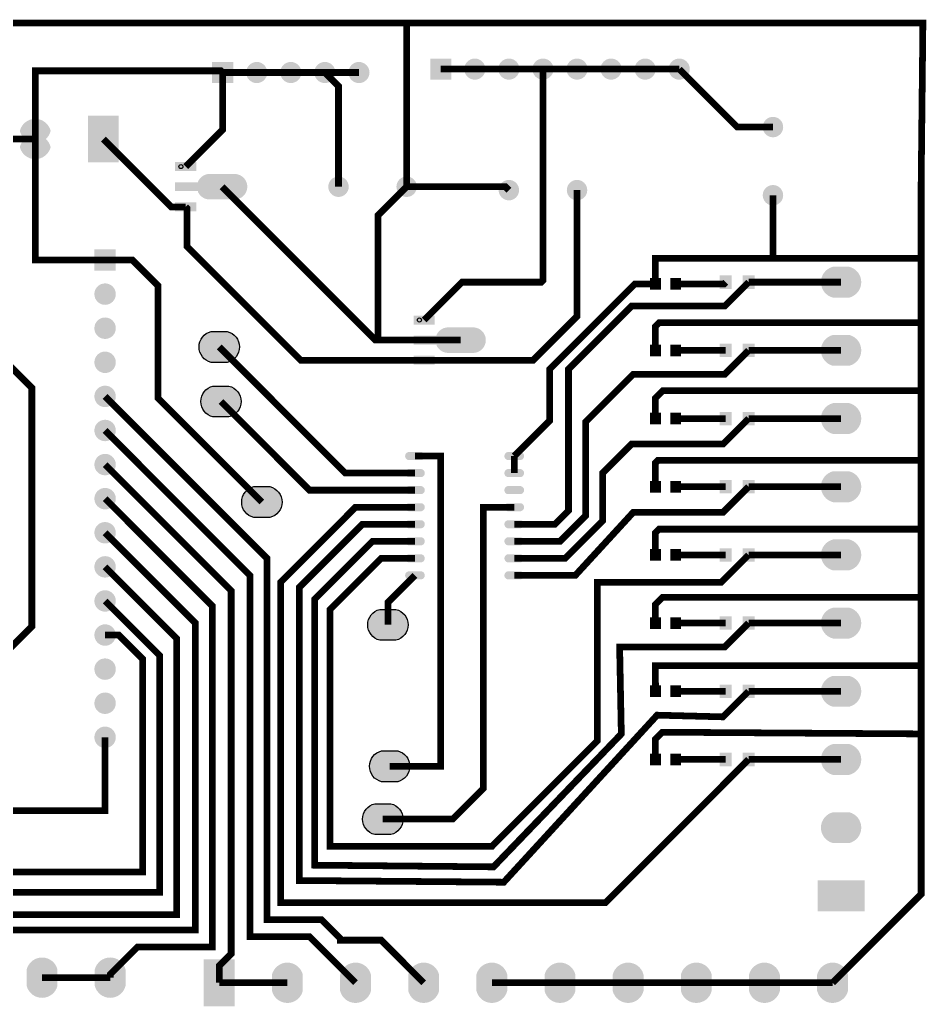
# Model space of a CAD drawing. Header units: inches. Extents: x 461.18 to 465.44, y 369.68 to 372.58.
# Drawn here: x 462.777 to 465.438, y 369.684 to 372.578 of the extents above; entities that cross this region are included whole.
import ezdxf

# ---------------------------------------------------------------- set-up
doc = ezdxf.new("R2010")
doc.units = ezdxf.units.IN
doc.header["$MEASUREMENT"] = 0
for name, color, linetype, true_color in [('Document', 7, 'Continuous', 0xffffff), ('Multi-Layer', 7, 'Continuous', 0xc0c0c0), ('TopLayer', 1, 'Continuous', 0xff0000)]:
    doc.layers.add(name, color=color, linetype=linetype, true_color=true_color)

# ---------------------------------------------------------------- blocks, each defined once
blk = doc.blocks.new('PCB_parno_2_2024-04-19 (1)')
at = {"layer": 'Multi-Layer'}
for points in [[(81.50876301752602, 36.85547371094742), (83.0835661671324, 36.85547371094742), (83.0835661671324, 35.28067056134114), (81.50876301752602, 35.28067056134114)], [(84.0487680975362, 36.06807213614423, 1), (85.6235712471425, 36.06807213614423, 1)], [(86.58877317754632, 36.06807213614423, 1), (88.16357632715264, 36.06807213614423, 1)], [(89.12877825755646, 36.06807213614423, 1), (90.70358140716276, 36.06807213614423, 1)], [(91.6687833375668, 36.06807213614423, 1), (93.24358648717312, 36.06807213614423, 1)], [(94.20878841757694, 36.06807213614423, 1), (95.78359156718322, 36.06807213614423, 1)], [(96.74879349758707, 36.06807213614423, 1), (98.32359664719337, 36.06807213614423, 1)], [(99.2887985775972, 36.06807213614423, 1), (100.8636017272035, 36.06807213614423, 1)], [(65.25273050546093, 36.60147320294641), (66.82753365506733, 36.60147320294641), (66.82753365506733, 35.02667005334013), (65.25273050546093, 35.02667005334013)], [(67.7927355854711, 35.81407162814321, 1), (69.36753873507742, 35.81407162814321, 1)], [(70.33274066548124, 35.81407162814321, 1), (71.90754381508755, 35.81407162814321, 1)], [(72.87274574549159, 35.81407162814321, 1), (74.44754889509791, 35.81407162814321, 1)], [(75.41275082550173, 35.81407162814321, 1), (76.98755397510806, 35.81407162814321, 1)], [(53.22010414020829, 30.26112522225037, -0.7853981633974483), (50.92010414020829, 30.26112522225037), (50.92010414020829, 31.46099822199642, -0.7853981633974483), (53.22010414020829, 31.46099822199642)], [(56.000127000254, 32.61099822199651), (58.30010160020333, 32.61099822199651), (58.30010160020333, 29.11112522225039), (56.000127000254, 29.11112522225039)], [(106.2992125984252, 31.750063500127, 1), (107.8232156464314, 31.750063500127, 1)], [(53.22010414020829, 31.46099822199642, -0.7853981633974483), (50.9201041402083, 31.46099822199642), (50.9201041402083, 30.26112522225048, -0.7853981633974483), (53.22010414020829, 30.26112522225048)], [(73.91414782829574, 27.30505461010921, 1), (75.43815087630186, 27.30505461010921, 1)], [(78.994157988316, 27.30505461010921, 1), (80.51816103632213, 27.30505461010921, 1)], [(86.61417322834643, 27.0510541021082, 1), (88.13817627635252, 27.0510541021082, 1)], [(91.69418338836692, 27.0510541021082, 1), (93.21818643637302, 27.0510541021082, 1)], [(106.2992125984252, 26.67005334010662, 1), (107.8232156464314, 26.67005334010662, 1)], [(56.47711455422928, 21.0440436880873), (56.47711455422928, 22.64404368808744), (58.07711455422896, 22.64404368808744), (58.07711455422896, 21.0440436880873)], [(112.7411607823217, 21.34304038608073, -0.7853981633974483), (112.7411607823217, 19.04304038608073), (111.5412877825754, 19.04304038608073, -0.7853981633974483), (111.5412877825754, 21.34304038608073)], [(56.47711455422923, 19.30403860807724, 1), (58.07711455422922, 19.30403860807724, 1)], [(56.47711455422923, 16.76403352806699, 1), (58.07711455422922, 16.76403352806699, 1)], [(66.38606807213637, 16.51703073406147, -0.7853981633974483), (66.38606807213637, 14.21703073406147), (65.18619507239009, 14.21703073406147, -0.7853981633974483), (65.18619507239009, 16.51703073406147)], [(112.7411607823217, 16.26303022606046, -0.7853981633974483), (112.7411607823217, 13.96303022606046), (111.5412877825754, 13.96303022606046, -0.7853981633974483), (111.5412877825754, 16.26303022606046)], [(56.47711455422923, 14.22402844805685, 1), (58.07711455422922, 14.22402844805685, 1)], [(56.47711455422923, 11.68402336804673, 1), (58.07711455422922, 11.68402336804673, 1)], [(66.51306832613682, 12.45302260604515, -0.7853981633974483), (66.51306832613682, 10.15302260604515), (65.31319532639053, 10.15302260604515, -0.7853981633974483), (65.31319532639053, 12.45302260604515)], [(112.7411607823217, 11.18302006604008, -0.7853981633974483), (112.7411607823217, 8.88302006604008), (111.5412877825754, 8.88302006604008, -0.7853981633974483), (111.5412877825754, 11.18302006604008)], [(56.47711455422923, 9.144018288036593, 1), (58.07711455422922, 9.144018288036593, 1)], [(56.47711455422923, 6.604013208026345, 1), (58.07711455422922, 6.604013208026345, 1)], [(112.7411607823217, 6.103009906019817, -0.7853981633974483), (112.7411607823217, 3.803009906019815), (111.5412877825754, 3.803009906019815, -0.7853981633974483), (111.5412877825754, 6.103009906019817)], [(56.47711455422923, 4.064008128016212, 1), (58.07711455422922, 4.064008128016212, 1)], [(69.561074422149, 4.960007620015199, -0.7853981633974483), (69.561074422149, 2.660007620015198), (68.36120142240271, 2.660007620015198, -0.7853981633974483), (68.36120142240271, 4.960007620015199)], [(56.47711455422923, 1.52400304800608, 1), (58.07711455422922, 1.52400304800608, 1)], [(112.7411607823217, 1.022999745999437, -0.7853981633974483), (112.7411607823217, -1.277000254000564), (111.5412877825754, -1.277000254000564, -0.7853981633974483), (111.5412877825754, 1.022999745999437)], [(56.47711455422923, -1.016002032004053, 1), (58.07711455422922, -1.016002032004053, 1)], [(56.47711455422923, -3.5560071120143, 1), (58.07711455422922, -3.5560071120143, 1)], [(78.9590932181866, -4.184010668021391, -0.7853981633974483), (78.9590932181866, -6.484010668021392), (77.7592202184403, -6.484010668021392, -0.7853981633974483), (77.7592202184403, -4.184010668021391)], [(112.7411607823217, -4.057010414020828, -0.7853981633974483), (112.7411607823217, -6.357010414020829), (111.5412877825754, -6.357010414020829, -0.7853981633974483), (111.5412877825754, -4.057010414020828)], [(56.47711455422923, -6.096012192024433, 1), (58.07711455422922, -6.096012192024433, 1)], [(56.47711455422923, -8.636017272034564, 1), (58.07711455422922, -8.636017272034564, 1)], [(112.7411607823217, -9.137020574041207, -0.7853981633974483), (112.7411607823217, -11.43702057404121), (111.5412877825754, -11.43702057404121, -0.7853981633974483), (111.5412877825754, -9.137020574041207)], [(56.47711455422923, -11.1760223520447, 1), (58.07711455422922, -11.1760223520447, 1)], [(56.47711455422923, -13.71602743205495, 1), (58.07711455422922, -13.71602743205495, 1)], [(112.7411607823217, -14.21703073406147, -0.7853981633974483), (112.7411607823217, -16.51703073406147), (111.5412877825754, -16.51703073406147, -0.7853981633974483), (111.5412877825754, -14.21703073406147)], [(79.08609347218704, -14.7250317500635, -0.7853981633974483), (79.08609347218704, -17.0250317500635), (77.88622047244075, -17.0250317500635, -0.7853981633974483), (77.88622047244075, -14.7250317500635)], [(78.57809245618503, -18.66203962407926, -0.7853981633974483), (78.57809245618503, -20.96203962407926), (77.37821945643874, -20.96203962407926, -0.7853981633974483), (77.37821945643874, -18.66203962407926)], [(112.7411607823217, -19.29704089408185, -0.7853981633974483), (112.7411607823217, -21.59704089408185), (111.5412877825754, -21.59704089408185, -0.7853981633974483), (111.5412877825754, -19.29704089408185)], [(113.8911607823216, -24.37706375412745), (113.8911607823216, -26.67703835407679), (110.3912877825756, -26.67703835407679), (110.3912877825756, -24.37706375412745)], [(53.72810515621031, -32.22299974599957, -0.7853981633974483), (51.42810515621031, -32.22299974599957), (51.42810515621031, -31.02312674625352, -0.7853981633974483), (53.72810515621031, -31.02312674625352)], [(58.80811531623058, -32.22299974599957, -0.7853981633974483), (56.50811531623057, -32.22299974599957), (56.50811531623057, -31.02312674625352, -0.7853981633974483), (58.80811531623058, -31.02312674625352)], [(66.93611887223778, -33.75400050800113), (64.63614427228846, -33.75400050800113), (64.63614427228846, -30.25412750825501), (66.93611887223778, -30.25412750825501)], [(72.0161417322835, -32.60400050800104, -0.7853981633974483), (69.7161417322835, -32.60400050800104), (69.7161417322835, -31.4041275082551, -0.7853981633974483), (72.0161417322835, -31.4041275082551)], [(77.09615189230377, -32.60400050800104, -0.7853981633974483), (74.79615189230375, -32.60400050800104), (74.79615189230375, -31.4041275082551, -0.7853981633974483), (77.09615189230377, -31.4041275082551)], [(82.17616205232403, -32.60400050800104, -0.7853981633974483), (79.87616205232402, -32.60400050800104), (79.87616205232402, -31.4041275082551, -0.7853981633974483), (82.17616205232403, -31.4041275082551)], [(87.25617221234451, -32.60400050800104, -0.7853981633974483), (84.95617221234451, -32.60400050800104), (84.95617221234451, -31.4041275082551, -0.7853981633974483), (87.25617221234451, -31.4041275082551)], [(92.33618237236479, -32.60400050800104, -0.7853981633974483), (90.03618237236479, -32.60400050800104), (90.03618237236479, -31.4041275082551, -0.7853981633974483), (92.33618237236479, -31.4041275082551)], [(97.41619253238504, -32.60400050800104, -0.7853981633974483), (95.11619253238504, -32.60400050800104), (95.11619253238504, -31.4041275082551, -0.7853981633974483), (97.41619253238504, -31.4041275082551)], [(102.4962026924053, -32.60400050800104, -0.7853981633974483), (100.1962026924053, -32.60400050800104), (100.1962026924053, -31.4041275082551, -0.7853981633974483), (102.4962026924053, -31.4041275082551)], [(107.5762128524258, -32.60400050800104, -0.7853981633974483), (105.2762128524258, -32.60400050800104), (105.2762128524258, -31.4041275082551, -0.7853981633974483), (107.5762128524258, -31.4041275082551)], [(112.6562230124461, -32.60400050800104, -0.7853981633974483), (110.3562230124461, -32.60400050800104), (110.3562230124461, -31.4041275082551, -0.7853981633974483), (112.6562230124461, -31.4041275082551)]]:
    blk.add_hatch(color=256, dxfattribs=at).paths.add_polyline_path(points)
at = {"layer": 'TopLayer'}
for points in [[(62.49931419862833, 29.14091948183897), (62.49931419862833, 28.46893573787145), (64.07432054864103, 28.46893573787145), (64.07432054864103, 29.14091948183897)], [(66.92633985267958, 26.35521971043931), (65.07213614427246, 26.35521971043931), (65.02760985521991, 26.35628651257309), (64.9831851663705, 26.35941071882144), (64.93893827787656, 26.36461772923542), (64.89499618999254, 26.37188214376431), (64.85143510287025, 26.38122936245873), (64.80838201676397, 26.39258318516636), (64.76588773177536, 26.40594361188721), (64.72407924815843, 26.42128524257043), (64.68303276606571, 26.4385826771653), (64.64282448564904, 26.4577597155195), (64.60358140716265, 26.47881635763269), (64.56535433070871, 26.50170180340353), (64.52824485648966, 26.52633985267971), (64.49232918465827, 26.55267970535931), (64.45770891541792, 26.58067056134109), (64.42440944881899, 26.61028702057411), (64.39255778511551, 26.64140208280412), (64.36217932435875, 26.67399034798064), (64.33337566675141, 26.70795021590039), (64.30619761239518, 26.74323088646179), (64.28069596139176, 26.77975615951232), (64.25694691389367, 26.81742443484882), (64.23497586995177, 26.85618491236983), (64.21483362966728, 26.89591059182124), (64.19659639319275, 26.97520955041909), (62.49926339852664, 26.97520955041909), (62.49926339852664, 27.63520447040889), (64.19659639319275, 27.63520447040889), (64.21483362966728, 27.71455422910844), (64.23497586995177, 27.75427990855973), (64.25694691389367, 27.79304038608086), (64.28069596139176, 27.83070866141736), (64.30619761239518, 27.86723393446777), (64.33337566675141, 27.90251460502918), (64.36217932435875, 27.93647447294893), (64.39255778511551, 27.96906273812544), (64.42440944881899, 28.00017780035557), (64.45770891541792, 28.02979425958858), (64.49232918465827, 28.05778511557014), (64.52824485648966, 28.08412496824985), (64.56535433070871, 28.10876301752603), (64.60358140716265, 28.13164846329687), (64.64282448564904, 28.15270510541017), (64.68303276606571, 28.17188214376427), (64.72407924815843, 28.18917957835913), (64.76588773177536, 28.20452120904247), (64.80838201676397, 28.21788163576332), (64.85143510287025, 28.22923545847096), (64.89499618999254, 28.23858267716525), (64.93893827787656, 28.24584709169415), (64.9831851663705, 28.25105410210824), (65.02760985521991, 28.25417830835659), (65.07213614427246, 28.25524511049014), (66.92633985267958, 28.25524511049014), (66.97086614173236, 28.25417830835659), (67.01529083058176, 28.25105410210824), (67.05953771907548, 28.24584709169415), (67.1034798069595, 28.23858267716525), (67.14704089408178, 28.22923545847096), (67.19009398018808, 28.21788163576332), (67.23258826517645, 28.20452120904247), (67.2743967487936, 28.18917957835913), (67.31544323088656, 28.17188214376427), (67.355651511303, 28.15270510541017), (67.39489458978915, 28.13164846329687), (67.43312166624332, 28.10876301752603), (67.47023114046215, 28.08412496824985), (67.50614681229376, 28.05778511557014), (67.54076708153434, 28.02979425958858), (67.57406654813303, 28.00017780035557), (67.60591821183652, 27.96906273812544), (67.63629667259329, 27.93647447294893), (67.66510033020063, 27.90251460502918), (67.69227838455686, 27.86723393446777), (67.71778003556004, 27.83070866141736), (67.74152908305814, 27.79304038608086), (67.76350012700027, 27.75427990855973), (67.78364236728476, 27.71455422910844), (67.80187960375906, 27.67391414782833), (67.81821183642364, 27.63248666497327), (67.83256286512574, 27.59032258064508), (67.84493268986535, 27.54752349504702), (67.855270510541, 27.50419100838201), (67.86357632715271, 27.46045212090428), (67.8698247396494, 27.41633223266445), (67.87399034798068, 27.37198374396747), (67.87607315214632, 27.32750825501648), (67.87607315214632, 27.28295656591308), (67.87399034798068, 27.2384810769621), (67.8698247396494, 27.19413258826512), (67.86357632715271, 27.1500127000254), (67.855270510541, 27.10627381254756), (67.84493268986535, 27.06294132588266), (67.83256286512574, 27.02014224028437), (67.81821183642364, 26.97797815595629), (67.80187960375906, 26.93655067310135), (67.78364236728476, 26.89591059182124), (67.76350012700027, 26.85618491236983), (67.74152908305814, 26.81742443484882), (67.71778003556004, 26.77975615951232), (67.69227838455686, 26.74323088646179), (67.66510033020063, 26.70795021590039), (67.63629667259329, 26.67399034798064), (67.60591821183652, 26.64140208280412), (67.57406654813303, 26.61028702057411), (67.54076708153434, 26.58067056134109), (67.50614681229376, 26.55267970535931), (67.47023114046215, 26.52633985267971), (67.43312166624332, 26.50170180340353), (67.39489458978915, 26.47881635763269), (67.355651511303, 26.4577597155195), (67.31544323088656, 26.4385826771653), (67.2743967487936, 26.42128524257043), (67.23258826517645, 26.40594361188721), (67.19009398018808, 26.39258318516636), (67.14704089408178, 26.38122936245873), (67.1034798069595, 26.37188214376431), (67.05953771907548, 26.36461772923542), (67.01529083058176, 26.35941071882144), (66.97086614173236, 26.35628651257309), (66.92633985267958, 26.35521971043931)], [(62.49931419862833, 26.14091948183897), (62.49931419862833, 25.46893573787145), (64.07432054864103, 25.46893573787145), (64.07432054864103, 26.14091948183897)], [(103.0943357886717, 19.69304038608073), (103.0943357886717, 20.69304038608073), (103.9942595885193, 20.69304038608073), (103.9942595885193, 19.69304038608073)], [(104.7943357886718, 19.69304038608073), (104.7943357886718, 20.69304038608073), (105.6942595885191, 20.69304038608073), (105.6942595885191, 19.69304038608073)], [(98.71018542037086, 20.49804419608836), (98.71018542037086, 19.63403606807208), (97.90370840741684, 19.63403606807208), (97.90370840741684, 20.49804419608836)], [(99.41021082042153, 20.49804419608836), (99.41021082042153, 19.63403606807208), (100.2166878333758, 19.63403606807208), (100.2166878333758, 20.49804419608836)], [(80.27934975869948, 17.71089662179326), (80.27934975869948, 17.03891287782573), (81.85435610871218, 17.03891287782573), (81.85435610871218, 17.71089662179326)], [(84.70637541275073, 14.92519685039361), (82.85217170434362, 14.92519685039361), (82.80764541529106, 14.92626365252738), (82.76322072644166, 14.92938785877572), (82.7189738379477, 14.93459486918971), (82.67503175006368, 14.9418592837186), (82.63147066294141, 14.95120650241302), (82.58841757683513, 14.96256032512065), (82.54592329184652, 14.9759207518415), (82.50411480822959, 14.99126238252472), (82.46306832613686, 15.00855981711959), (82.4228600457202, 15.02773685547367), (82.3836169672338, 15.04879349758698), (82.34538989077987, 15.07167894335783), (82.3082804165608, 15.096316992634), (82.27236474472943, 15.1226568453136), (82.23774447548908, 15.15064770129539), (82.20444500888995, 15.1802641605284), (82.17259334518667, 15.21137922275841), (82.1422148844299, 15.24396748793493), (82.11341122682235, 15.27792735585467), (82.08623317246635, 15.31320802641608), (82.06073152146291, 15.34973329946661), (82.03698247396483, 15.38740157480311), (82.01501143002292, 15.42616205232412), (81.99486918973844, 15.46588773177541), (81.9766319532639, 15.54518669037338), (80.27929895859779, 15.54518669037338), (80.27929895859779, 16.20518161036319), (81.9766319532639, 16.20518161036319), (81.99486918973844, 16.28453136906273), (82.01501143002292, 16.32425704851403), (82.03698247396483, 16.36301752603503), (82.06073152146291, 16.40068580137165), (82.08623317246635, 16.43721107442206), (82.11341122682235, 16.47249174498347), (82.1422148844299, 16.50645161290322), (82.17259334518667, 16.53903987807973), (82.20444500888995, 16.57015494030986), (82.23774447548908, 16.59977139954287), (82.27236474472943, 16.62776225552443), (82.3082804165608, 16.65410210820414), (82.34538989077987, 16.67874015748032), (82.3836169672338, 16.70162560325116), (82.4228600457202, 16.72268224536447), (82.46306832613686, 16.74185928371855), (82.50411480822959, 16.75915671831342), (82.54592329184652, 16.77449834899676), (82.58841757683513, 16.78785877571761), (82.63147066294141, 16.79921259842513), (82.67503175006368, 16.80855981711954), (82.7189738379477, 16.81582423164843), (82.76322072644166, 16.82103124206253), (82.80764541529106, 16.82415544831088), (82.85217170434362, 16.82522225044443), (84.70637541275073, 16.82522225044443), (84.75090170180351, 16.82415544831088), (84.79532639065292, 16.82103124206253), (84.83957327914662, 16.81582423164843), (84.88351536703067, 16.80855981711954), (84.92707645415294, 16.79921259842513), (84.970129540259, 16.78785877571761), (85.01262382524759, 16.77449834899676), (85.05443230886476, 16.75915671831342), (85.0954787909577, 16.74185928371855), (85.13568707137416, 16.72268224536447), (85.1749301498603, 16.70162560325116), (85.2131572263145, 16.67874015748032), (85.25026670053329, 16.65410210820414), (85.28618237236492, 16.62776225552443), (85.3208026416055, 16.59977139954287), (85.35410210820419, 16.57015494030986), (85.38595377190745, 16.53903987807973), (85.41633223266444, 16.50645161290322), (85.4451358902718, 16.47249174498347), (85.47231394462801, 16.43721107442206), (85.4978155956312, 16.40068580137165), (85.5215646431293, 16.36301752603503), (85.54353568707144, 16.32425704851403), (85.56367792735591, 16.28453136906273), (85.58191516383022, 16.24389128778261), (85.5982473964948, 16.20246380492756), (85.61259842519691, 16.16029972059937), (85.6249682499365, 16.1175006350013), (85.63530607061216, 16.07416814833629), (85.64361188722387, 16.03042926085857), (85.64986029972056, 15.98630937261873), (85.65402590805185, 15.94196088392175), (85.65610871221746, 15.89748539497077), (85.65610871221746, 15.85293370586737), (85.65402590805185, 15.80845821691639), (85.64986029972056, 15.76410972821941), (85.64361188722387, 15.71998983997969), (85.63530607061216, 15.67625095250185), (85.6249682499365, 15.63291846583695), (85.61259842519691, 15.59011938023866), (85.5982473964948, 15.54795529591058), (85.58191516383022, 15.50652781305564), (85.56367792735591, 15.46588773177541), (85.54353568707144, 15.42616205232412), (85.5215646431293, 15.38740157480311), (85.4978155956312, 15.34973329946661), (85.47231394462801, 15.31320802641608), (85.4451358902718, 15.27792735585467), (85.41633223266444, 15.24396748793493), (85.38595377190745, 15.21137922275841), (85.35410210820419, 15.1802641605284), (85.3208026416055, 15.15064770129539), (85.28618237236492, 15.1226568453136), (85.25026670053329, 15.096316992634), (85.2131572263145, 15.07167894335783), (85.1749301498603, 15.04879349758698), (85.13568707137416, 15.02773685547367), (85.0954787909577, 15.00855981711959), (85.05443230886476, 14.99126238252472), (85.01262382524759, 14.9759207518415), (84.970129540259, 14.96256032512065), (84.92707645415294, 14.95120650241302), (84.88351536703067, 14.9418592837186), (84.83957327914662, 14.93459486918971), (84.79532639065292, 14.92938785877572), (84.75090170180351, 14.92626365252738), (84.70637541275073, 14.92519685039361)], [(98.71018542037086, 15.54503429006854), (98.71018542037086, 14.68102616205226), (97.90370840741684, 14.68102616205226), (97.90370840741684, 15.54503429006854)], [(99.41021082042153, 15.54503429006854), (99.41021082042153, 14.68102616205226), (100.2166878333758, 14.68102616205226), (100.2166878333758, 15.54503429006854)], [(103.0943357886717, 14.61303022606046), (103.0943357886717, 15.61303022606046), (103.9942595885193, 15.61303022606046), (103.9942595885193, 14.61303022606046)], [(104.7943357886718, 14.61303022606046), (104.7943357886718, 15.61303022606046), (105.6942595885191, 15.61303022606046), (105.6942595885191, 14.61303022606046)], [(80.27934975869948, 14.71089662179327), (80.27934975869948, 14.03891287782574), (81.85435610871218, 14.03891287782574), (81.85435610871218, 14.71089662179327)], [(98.71018542037086, 10.46502413004828), (98.71018542037086, 9.601016002031995), (97.90370840741684, 9.601016002031995), (97.90370840741684, 10.46502413004828)], [(99.41021082042153, 10.46502413004828), (99.41021082042153, 9.601016002031995), (100.2166878333758, 9.601016002031995), (100.2166878333758, 10.46502413004828)], [(103.0943357886717, 9.533020066040079), (103.0943357886717, 10.53302006604008), (103.9942595885193, 10.53302006604008), (103.9942595885193, 9.533020066040079)], [(104.7943357886718, 9.533020066040079), (104.7943357886718, 10.53302006604008), (105.6942595885191, 10.53302006604008), (105.6942595885191, 9.533020066040079)], [(79.87288544577085, 6.941516383032745, -0.7853981633974483), (79.87288544577085, 7.536512573025124), (80.8754000508002, 7.536512573025124, -0.7853981633974483), (80.8754000508002, 6.941516383032745)], [(87.27293624587242, 6.941516383032745, -0.7853981633974483), (87.27293624587242, 7.536512573025124), (88.27545085090173, 7.536512573025124, -0.7853981633974483), (88.27545085090173, 6.941516383032745)], [(79.87288544577085, 5.671513843027679, -0.7853981633974483), (79.87288544577085, 6.266510033020058), (80.8754000508002, 6.266510033020058, -0.7853981633974483), (80.8754000508002, 5.671513843027679)], [(87.27293624587242, 5.671513843027679, -0.7853981633974483), (87.27293624587242, 6.266510033020058), (88.27545085090173, 6.266510033020058, -0.7853981633974483), (88.27545085090173, 5.671513843027679)], [(98.71018542037086, 5.385013970027899), (98.71018542037086, 4.521005842011618), (97.90370840741684, 4.521005842011618), (97.90370840741684, 5.385013970027899)], [(99.41021082042153, 5.385013970027899), (99.41021082042153, 4.521005842011618), (100.2166878333758, 4.521005842011618), (100.2166878333758, 5.385013970027899)], [(103.0943357886717, 4.453009906019815), (103.0943357886717, 5.453009906019815), (103.9942595885193, 5.453009906019815), (103.9942595885193, 4.453009906019815)], [(104.7943357886718, 4.453009906019815), (104.7943357886718, 5.453009906019815), (105.6942595885191, 5.453009906019815), (105.6942595885191, 4.453009906019815)], [(79.87288544577085, 4.401511303022613, -0.7853981633974483), (79.87288544577085, 4.996507493014993), (80.8754000508002, 4.996507493014993, -0.7853981633974483), (80.8754000508002, 4.401511303022613)], [(87.27293624587242, 4.401511303022613, -0.7853981633974483), (87.27293624587242, 4.996507493014993), (88.27545085090173, 4.996507493014993, -0.7853981633974483), (88.27545085090173, 4.401511303022613)], [(79.87288544577085, 3.131508763017546, -0.7853981633974483), (79.87288544577085, 3.726504953009926), (80.8754000508002, 3.726504953009926, -0.7853981633974483), (80.8754000508002, 3.131508763017546)], [(87.27293624587242, 3.131508763017546, -0.7853981633974483), (87.27293624587242, 3.726504953009926), (88.27545085090173, 3.726504953009926, -0.7853981633974483), (88.27545085090173, 3.131508763017546)], [(79.87288544577085, 1.861506223012366, -0.7853981633974483), (79.87288544577085, 2.456502413004746), (80.8754000508002, 2.456502413004746, -0.7853981633974483), (80.8754000508002, 1.861506223012366)], [(87.27293624587242, 1.861506223012366, -0.7853981633974483), (87.27293624587242, 2.456502413004746), (88.27545085090173, 2.456502413004746, -0.7853981633974483), (88.27545085090173, 1.861506223012366)], [(79.87288544577085, 0.5915036830072995, -0.7853981633974483), (79.87288544577085, 1.18649987299968), (80.8754000508002, 1.18649987299968, -0.7853981633974483), (80.8754000508002, 0.5915036830072995)], [(87.27293624587242, 0.5915036830072995, -0.7853981633974483), (87.27293624587242, 1.18649987299968), (88.27545085090173, 1.18649987299968, -0.7853981633974483), (88.27545085090173, 0.5915036830072995)], [(98.71018542037086, 0.3050038100076335), (98.71018542037086, -0.5590043180086468), (97.90370840741684, -0.5590043180086468), (97.90370840741684, 0.3050038100076335)], [(99.41021082042153, 0.3050038100076335), (99.41021082042153, -0.5590043180086468), (100.2166878333758, -0.5590043180086468), (100.2166878333758, 0.3050038100076335)], [(103.0943357886717, -0.6270002540005635), (103.0943357886717, 0.3729997459994365), (103.9942595885193, 0.3729997459994365), (103.9942595885193, -0.6270002540005635)], [(104.7943357886718, -0.6270002540005635), (104.7943357886718, 0.3729997459994365), (105.6942595885191, 0.3729997459994365), (105.6942595885191, -0.6270002540005635)], [(79.87288544577085, -0.6784988569977668, -0.7853981633974483), (79.87288544577085, -0.08350266700538672), (80.8754000508002, -0.08350266700538672, -0.7853981633974483), (80.8754000508002, -0.6784988569977668)], [(87.27293624587242, -0.6784988569977668, -0.7853981633974483), (87.27293624587242, -0.08350266700538672), (88.27545085090173, -0.08350266700538672, -0.7853981633974483), (88.27545085090173, -0.6784988569977668)], [(79.87288544577085, -1.948501397002833, -0.7853981633974483), (79.87288544577085, -1.353505207010453), (80.8754000508002, -1.353505207010453, -0.7853981633974483), (80.8754000508002, -1.948501397002833)], [(87.27293624587242, -1.948501397002833, -0.7853981633974483), (87.27293624587242, -1.353505207010453), (88.27545085090173, -1.353505207010453, -0.7853981633974483), (88.27545085090173, -1.948501397002833)], [(98.71018542037086, -4.775006350012745), (98.71018542037086, -5.639014478029026), (97.90370840741684, -5.639014478029026), (97.90370840741684, -4.775006350012745)], [(99.41021082042153, -4.775006350012745), (99.41021082042153, -5.639014478029026), (100.2166878333758, -5.639014478029026), (100.2166878333758, -4.775006350012745)], [(103.0943357886717, -5.70701041402083), (103.0943357886717, -4.70701041402083), (103.9942595885193, -4.70701041402083), (103.9942595885193, -5.70701041402083)], [(104.7943357886718, -5.70701041402083), (104.7943357886718, -4.70701041402083), (105.6942595885191, -4.70701041402083), (105.6942595885191, -5.70701041402083)], [(98.71018542037086, -9.85501651003301), (98.71018542037086, -10.71902463804929), (97.90370840741684, -10.71902463804929), (97.90370840741684, -9.85501651003301)], [(99.41021082042153, -9.85501651003301), (99.41021082042153, -10.71902463804929), (100.2166878333758, -10.71902463804929), (100.2166878333758, -9.85501651003301)], [(103.0943357886717, -10.78702057404121), (103.0943357886717, -9.787020574041208), (103.9942595885193, -9.787020574041208), (103.9942595885193, -10.78702057404121)], [(104.7943357886718, -10.78702057404121), (104.7943357886718, -9.787020574041208), (105.6942595885191, -9.787020574041208), (105.6942595885191, -10.78702057404121)], [(98.71018542037086, -14.93502667005339), (98.71018542037086, -15.79903479806967), (97.90370840741684, -15.79903479806967), (97.90370840741684, -14.93502667005339)], [(99.41021082042153, -14.93502667005339), (99.41021082042153, -15.79903479806967), (100.2166878333758, -15.79903479806967), (100.2166878333758, -14.93502667005339)], [(103.0943357886717, -15.86703073406147), (103.0943357886717, -14.86703073406147), (103.9942595885193, -14.86703073406147), (103.9942595885193, -15.86703073406147)], [(104.7943357886718, -15.86703073406147), (104.7943357886718, -14.86703073406147), (105.6942595885191, -14.86703073406147), (105.6942595885191, -15.86703073406147)]]:
    blk.add_hatch(color=256, dxfattribs=at).paths.add_polyline_path(points)
at = {"layer": 'Document'}
for centre in [(62.92786385572778, 28.80518161036321), (80.70789941579892, 17.3751587503175), (88.3342646685294, -1.705867411734857)]:
    blk.add_circle(centre, 0.1501143002286005, dxfattribs=at)
at = {"layer": 'Multi-Layer'}
for points in [[(65.18619507239009, 14.21703073406147, -0.7853981633974483), (65.18619507239009, 16.51703073406147), (66.38606807213637, 16.51703073406147, -0.7853981633974483), (66.38606807213637, 14.21703073406147)], [(65.31319532639054, 10.15302260604515, -0.7853981633974483), (65.31319532639054, 12.45302260604515), (66.51306832613682, 12.45302260604515, -0.7853981633974483), (66.51306832613682, 10.15302260604515)], [(68.3612014224027, 2.660007620015199, -0.7853981633974483), (68.3612014224027, 4.960007620015199), (69.56107442214898, 4.960007620015199, -0.7853981633974483), (69.56107442214898, 2.660007620015199)], [(77.75922021844029, -6.484010668021392, -0.7853981633974483), (77.75922021844029, -4.184010668021393), (78.95909321818658, -4.184010668021393, -0.7853981633974483), (78.95909321818658, -6.484010668021392)], [(77.88622047244075, -17.0250317500635, -0.7853981633974483), (77.88622047244075, -14.7250317500635), (79.08609347218703, -14.7250317500635, -0.7853981633974483), (79.08609347218703, -17.0250317500635)], [(77.37821945643873, -20.96203962407926, -0.7853981633974483), (77.37821945643873, -18.66203962407927), (78.578092456185, -18.66203962407927, -0.7853981633974483), (78.578092456185, -20.96203962407926)]]:
    blk.add_lwpolyline(points, format="xyb", close=True, dxfattribs=at)
at = {"layer": 'TopLayer', "const_width": 0.5}
for points in [[(11.43002286004571, 30.8610617221234), (11.43002286004571, 39.49707899415796), (118.2372364744731, 39.49707899415796), (118.1102362204724, 27.66065532131063), (118.1102362204724, -25.40005080010167), (111.5062230124461, -32.00406400812801)], [(79.75615951231906, 27.30505461010921), (79.75615951231906, 27.30505461010921), (79.75615951231906, 39.49707899415796)], [(66.04013208026413, 35.81407162814321), (65.91313182626368, 35.94107188214377), (52.07010414020829, 35.94107188214377), (52.07010414020829, 35.81407162814321), (52.07010414020829, 30.8610617221234)], [(63.28676657353322, 28.80492760985521), (66.04013208026413, 31.55829311658613), (66.04013208026413, 35.81407162814321)], [(68.58013716027426, 35.81407162814321), (68.58013716027426, 35.81407162814321), (66.04013208026413, 35.81407162814321)], [(68.58013716027426, 35.81407162814321), (68.58013716027426, 35.81407162814321), (71.12014224028441, 35.81407162814321)], [(71.12014224028441, 35.81407162814321), (71.12014224028441, 35.81407162814321), (73.66014732029475, 35.81407162814321)], [(73.66014732029475, 35.81407162814321), (74.67614935229881, 34.79806959613916), (74.67614935229881, 27.30505461010921)], [(73.66014732029475, 35.81407162814321), (73.66014732029475, 35.81407162814321), (76.20015240030489, 35.81407162814321)], [(81.06680213360437, 17.3749047498095), (83.8849377698757, 20.19304038608073), (89.78917957835917, 20.19304038608073), (89.9161798323596, 20.32004064008129), (89.9161798323596, 36.06807213614423)], [(82.2961645923292, 36.06807213614423), (82.2961645923292, 36.06807213614423), (84.83616967233934, 36.06807213614423)], [(84.83616967233934, 36.06807213614423), (84.83616967233934, 36.06807213614423), (87.37617475234947, 36.06807213614423)], [(87.37617475234947, 36.06807213614423), (87.37617475234947, 36.06807213614423), (89.9161798323596, 36.06807213614423)], [(89.9161798323596, 36.06807213614423), (89.9161798323596, 36.06807213614423), (92.45618491236996, 36.06807213614423)], [(92.45618491236996, 36.06807213614423), (92.45618491236996, 36.06807213614423), (94.99618999238008, 36.06807213614423)], [(94.99618999238008, 36.06807213614423), (94.99618999238008, 36.06807213614423), (97.53619507239023, 36.06807213614423)], [(97.53619507239023, 36.06807213614423), (97.53619507239023, 36.06807213614423), (100.0762001524004, 36.06807213614423)], [(100.0762001524004, 36.06807213614423), (104.3942087884177, 31.750063500127), (107.0612141224283, 31.750063500127)], [(46.99009398018803, 30.8610617221234), (46.99009398018803, 30.8610617221234), (52.07010414020829, 30.8610617221234)], [(52.07010414020829, 30.8610617221234), (52.07010414020829, 21.84404368808737), (57.27711455422923, 21.84404368808737)], [(63.28676657353322, 25.80492760985521), (62.20624841249674, 25.80492760985521), (57.15011430022854, 30.8610617221234)], [(65.999491998984, 27.30505461010921), (77.42951485902972, 15.8750317500635), (83.77952755905518, 15.8750317500635)], [(79.75615951231906, 27.30505461010921), (77.61905003810011, 25.16794513589025), (77.61905003810011, 15.8750317500635)], [(87.37617475234947, 27.0510541021082), (87.12217424434857, 27.30505461010921), (79.75615951231906, 27.30505461010921)], [(81.06680213360437, 14.3749047498095), (89.17805435610876, 14.3749047498095), (92.45618491236996, 17.6530353060706), (92.45618491236996, 27.0510541021082)], [(107.0612141224283, 26.67005334010662), (107.0612141224283, 26.67005334010662), (107.0612141224283, 21.97866395732797)], [(63.2868173736349, 25.80492760985521), (63.37312674625355, 25.71854203708415), (63.37312674625355, 22.86004572009142), (71.85826771653548, 14.3749047498095), (81.06680213360437, 14.3749047498095)], [(68.96113792227585, 3.810007620015198), (61.21412242824499, 11.55702311404616), (61.21412242824499, 19.93903987807971), (59.30911861823734, 21.84404368808737), (57.27711455422923, 21.84404368808737)], [(98.3058166116332, 20.06604013208027), (98.29819659639317, 21.33604267208534), (98.29819659639317, 21.97104394208782), (118.1102362204724, 21.97866395732797)], [(105.2443484886969, 20.19304038608073), (103.4663449326899, 18.41503683007363), (96.52019304038618, 18.41503683007363), (91.82118364236727, 13.71602743205483), (91.82118364236727, 3.175006350012723), (90.80518161036319, 2.159004318008556), (87.77419354838707, 2.159004318008556)], [(87.77419354838707, 7.239014478028934), (90.42418084836164, 9.88900177800349), (90.42418084836164, 13.71602743205483), (96.77419354838707, 20.06604013208027), (98.30683261366516, 20.06604013208027)], [(103.5442722885446, 20.19304038608073), (103.4172720345441, 20.06604013208027), (99.81356362712744, 20.06604013208027)], [(112.1412242824486, 20.19304038608073), (112.1412242824486, 20.19304038608073), (105.2443484886969, 20.19304038608073)], [(98.3058166116332, 15.11303022606046), (98.29819659639317, 16.89103378206755), (98.57759715519433, 17.17043434086861), (118.1102362204724, 17.17043434086861)], [(42.03708407416821, -11.1760223520447), (46.10109220218442, -11.1760223520447), (51.81610363220739, -5.461010922021842), (51.81610363220739, 12.3190246380492), (48.89509779019568, 15.24003048006091)], [(80.37416814833637, 5.969011938023868), (75.18415036830083, 5.969011938023868), (65.78613157226323, 15.36703073406147)], [(105.2451104902211, 15.11303022606046), (103.4671069342139, 13.33502667005337), (96.64719329438661, 13.33502667005337), (93.09118618237244, 9.779019558039067), (93.09118618237244, 2.794005588011146), (91.18618237236478, 0.8890017780034896), (87.77495554991106, 0.8890017780034896)], [(99.81356362712744, 15.11303022606046), (99.81356362712744, 15.11303022606046), (103.5443230886462, 15.11303022606046)], [(112.1412242824486, 15.11303022606046), (112.1412242824486, 15.11303022606046), (105.2443484886969, 15.11303022606046)], [(81.02616205232403, -32.00406400812801), (77.85115570231142, -28.82905765811529), (74.80314960629927, -28.82905765811529), (74.80314960629927, -28.70205740411484), (73.40614681229363, -27.30505461010921), (69.34213868427742, -27.30505461010921), (69.34213868427742, -0.3810007620015767), (57.27711455422923, 11.68402336804673)], [(98.3058166116332, 10.03302006604008), (98.29819659639317, 11.55702311404616), (98.85953771907543, 12.11836423672844), (118.1102362204724, 12.11836423672844)], [(80.37416814833637, 4.699009398018802), (72.51714503429002, 4.699009398018802), (65.91313182626368, 11.30302260604515)], [(105.2443484886969, 10.03302006604008), (103.3393446786893, 8.128016256032538), (96.52019304038618, 8.128016256032538), (94.36118872237742, 5.969011938023868), (94.36118872237742, 2.413004826009683), (91.56718313436636, -0.3810007620015767), (87.77419354838707, -0.3810007620015767)], [(99.81356362712744, 10.03302006604008), (99.81356362712744, 10.03302006604008), (103.5443230886462, 10.03302006604008)], [(105.2443484886969, 10.03302006604008), (105.2443484886969, 10.03302006604008), (112.1412242824486, 10.03302006604008)], [(75.94615189230376, -32.00406400812801), (72.51714503429002, -28.57505715011428), (68.07213614427224, -28.57505715011428), (68.07213614427224, -1.651003302006643), (57.27711455422923, 9.144018288036593)], [(80.37416814833637, 7.239014478028934), (82.2961645923292, 7.239014478028934), (82.2961645923292, -15.8750317500635), (78.48615697231389, -15.8750317500635)], [(87.77419354838707, 7.239014478028934), (87.77419354838707, 7.239014478028934), (87.77419354838707, 5.969011938023868)], [(65.78613157226323, -32.00406400812801), (65.78613157226323, -30.73406146812295), (66.67513335026683, -29.84505969011945), (66.67513335026683, -2.794005588011146), (57.27711455422923, 6.604013208026345)], [(98.3058166116332, 4.953009906019815), (98.29819659639317, 6.731013462026907), (98.48869697739407, 6.921513843027697), (118.1102362204724, 6.921513843027697)], [(105.2443484886969, 4.953009906019815), (103.3393446786893, 3.048006096012158), (96.64719329438661, 3.048006096012158), (92.32918465836927, -1.651003302006643), (87.77419354838707, -1.651003302006643)], [(99.81356362712744, 4.953009906019815), (99.81356362712744, 4.953009906019815), (103.5443230886462, 4.953009906019815)], [(112.1412242824486, 4.953009906019815), (112.1412242824486, 4.953009906019815), (105.2443484886969, 4.953009906019815)], [(57.65811531623057, -31.62306324612655), (57.65811531623057, -31.36906273812553), (59.69011938023868, -29.33705867411743), (65.2781305562612, -29.33705867411743), (65.2781305562612, -3.937007874015761), (57.27711455422923, 4.064008128016212)], [(80.37414274828551, 3.429006858013737), (75.94615189230376, 3.429006858013737), (70.35814071628147, -2.159004318008669), (70.35814071628147, -26.03505207010415), (94.57632715265436, -26.03505207010415), (105.2443484886969, -15.36703073406147)], [(87.77416814833624, 3.429006858013737), (85.47117094234181, 3.429006858013737), (85.47117094234181, -17.52603505207014), (83.18516637033281, -19.81203962407926), (77.97815595631188, -19.81203962407926)], [(80.37414274828551, 2.159004318008556), (76.4541529083058, 2.159004318008556), (71.7551435102871, -2.540005080010133), (71.7551435102871, -24.38404876809761), (86.99517399034814, -24.51104902209806), (98.42519685039385, -12.0650241300483), (103.3393446786893, -12.19202438404875), (105.2443484886969, -10.28702057404121)], [(47.49809499619004, -31.62306324612655), (47.49809499619004, -29.33705867411743), (48.768097536195, -28.06705613411225), (64.00812801625602, -28.06705613411225), (64.00812801625602, -5.20701041402083), (57.27711455422923, 1.52400304800608)], [(98.3058166116332, -0.1270002540005635), (98.29819659639317, 1.52400304800608), (98.56489712979443, 1.790703581407229), (118.1102362204724, 1.790703581407229)], [(80.37338074676155, 0.8890017780034896), (77.21615443230894, 0.8890017780034896), (72.89814579629159, -3.429006858013737), (72.89814579629159, -23.241046482093), (86.23317246634497, -23.36804673609345), (95.75819151638302, -13.46202692405393), (95.63119126238256, -6.985013970027921), (103.4663449326899, -6.985013970027921), (105.2443484886969, -5.20701041402083)], [(80.37414274828551, -0.3810007620015767), (77.85115570231142, -0.3810007620015767), (74.04114808229609, -4.191008382016777), (74.04114808229609, -21.84404368808737), (86.10617221234452, -21.84404368808737), (93.98018796037606, -13.97002794005595), (93.98018796037606, -13.97002794005595), (93.98018796037606, -13.2080264160528), (93.98018796037606, -2.159004318008669), (103.2123444246888, -2.159004318008669), (105.2443484886969, -0.1270002540005635)], [(99.81356362712744, -0.1270002540005635), (99.81356362712744, -0.1270002540005635), (103.5443230886462, -0.1270002540005635)], [(105.2443484886969, -0.1270002540005635), (105.2443484886969, -0.1270002540005635), (112.1412242824486, -0.1270002540005635)], [(37.33807467614929, -31.62306324612655), (42.03708407416821, -26.92405384810775), (62.61112522225039, -26.92405384810775), (62.61112522225039, -6.350012700025445), (57.27711455422923, -1.016002032004053)], [(80.37414274828551, -1.651003302006643), (78.35915671831344, -3.665989331978722), (78.35915671831344, -5.334010668021391)], [(27.17805435610876, -31.62306324612655), (27.17805435610876, -29.71805943611889), (28.44805689611371, -28.44805689611383), (38.10007620015246, -28.44805689611383), (41.27508255016505, -25.27305054610111), (61.34112268224543, -25.27305054610111), (61.34112268224543, -7.620015240030511), (57.27711455422923, -3.5560071120143)], [(98.3058166116332, -5.20701041402083), (98.29819659639317, -3.810007620015313), (98.82143764287548, -3.286766573533214), (118.1102362204724, -3.286766573533214)], [(99.81356362712744, -5.20701041402083), (99.81356362712744, -5.20701041402083), (103.5443230886462, -5.20701041402083)], [(105.2443484886969, -5.20701041402083), (105.2443484886969, -5.20701041402083), (112.1412242824486, -5.20701041402083)], [(57.27711455422923, -6.096012192024433), (58.29311658623328, -6.096012192024433), (60.07112014224025, -7.874015748031526), (60.07112014224025, -23.74904749809502), (40.8940817881637, -23.74904749809502), (37.59207518415042, -27.0510541021082), (20.82804165608332, -27.0510541021082), (17.018034036068, -30.86106172212351), (17.018034036068, -31.62306324612655)], [(98.30683261366516, -10.28702057404121), (98.29819659639317, -8.382016764033551), (118.1102362204724, -8.382016764033551)], [(99.81356362712744, -10.28702057404121), (99.81356362712744, -10.28702057404121), (103.5443230886462, -10.28702057404121)], [(105.2443484886969, -10.28702057404121), (105.2443484886969, -10.28702057404121), (112.1412242824486, -10.28702057404121)], [(98.29819659639317, -15.49403098806204), (98.29819659639317, -13.84302768605539), (98.8061976123952, -13.33502667005337), (118.1102362204724, -13.46202692405393)], [(57.27711455422923, -13.71602743205495), (57.27711455422923, -19.17703835407679), (49.27609855219703, -19.17703835407679)], [(99.81356362712744, -15.36703073406147), (99.81356362712744, -15.36703073406147), (103.5443230886462, -15.36703073406147)], [(105.2443484886969, -15.36703073406147), (105.2443484886969, -15.36703073406147), (112.1412242824486, -15.36703073406147)], [(52.57810515621031, -31.62306324612655), (52.57810515621031, -31.62306324612655), (57.65811531623057, -31.62306324612655)], [(65.78613157226323, -32.00406400812801), (65.78613157226323, -32.00406400812801), (70.8661417322835, -32.00406400812801)], [(86.10617221234452, -32.00406400812801), (86.10617221234452, -32.00406400812801), (91.18618237236478, -32.00406400812801)], [(91.18618237236478, -32.00406400812801), (91.18618237236478, -32.00406400812801), (96.26619253238505, -32.00406400812801)], [(96.26619253238505, -32.00406400812801), (96.26619253238505, -32.00406400812801), (101.3462026924053, -32.00406400812801)], [(101.3462026924053, -32.00406400812801), (101.3462026924053, -32.00406400812801), (106.4262128524258, -32.00406400812801)], [(106.4262128524258, -32.00406400812801), (106.4262128524258, -32.00406400812801), (111.5062230124461, -32.00406400812801)]]:
    blk.add_lwpolyline(points, dxfattribs=at)

msp = doc.modelspace()

# ---------------------------------------------------------------- block references
at = {"xscale": 0.03937007874015748, "yscale": 0.03937007874015748, "zscale": 0.03937007874015748}
msp.add_blockref('PCB_parno_2_2024-04-19 (1)', (460.7730207604968, 371.0129273486141), dxfattribs=at)

doc.saveas('drawing.dxf')
